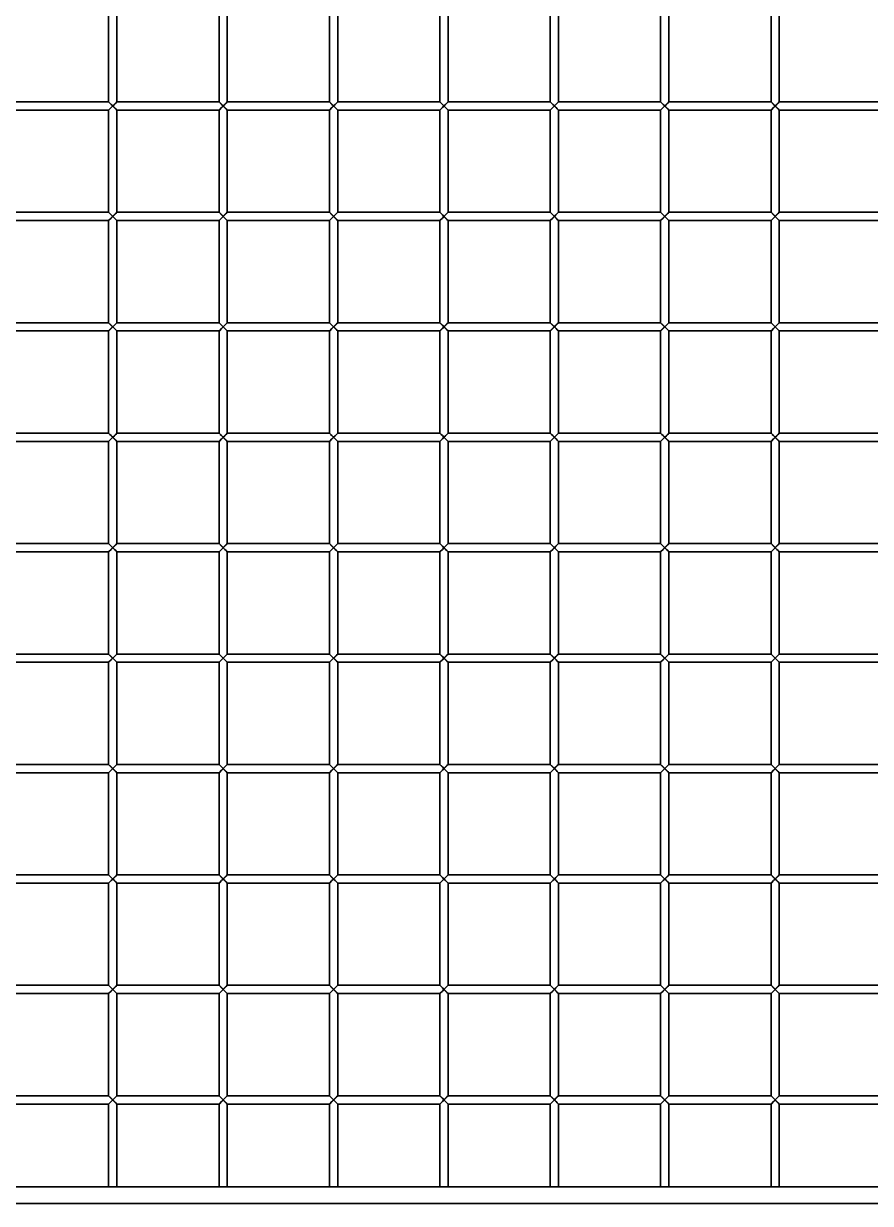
# Model space of a CAD drawing. Header units: millimetres. Extents: x 32496 to 166256, y 3504 to 23939.
# Drawn here: x 146555.4 to 146862.2, y 13588.8 to 14016.2 of the extents above; entities that cross this region are included whole.
import ezdxf

# ---------------------------------------------------------------- set-up
doc = ezdxf.new("R2010")
doc.units = ezdxf.units.MM
doc.layers.get('0').update_dxf_attribs({"lineweight": 35})

# ---------------------------------------------------------------- blocks, each defined once
blk = doc.blocks.new('8-1250')
at = {"linetype": 'Continuous'}
for p, q in [((-2010.13, -32881.79), (-2010.13, -32918.79)), ((-2007.13, -32881.79), (-2007.13, -32918.79)), ((-1970.13, -32881.79), (-1970.13, -32918.79)), ((-1967.13, -32881.79), (-1967.13, -32918.79)), ((-1930.13, -32881.79), (-1930.13, -32918.79)), ((-1927.13, -32881.79), (-1927.13, -32918.79)), ((-1890.13, -32881.79), (-1890.13, -32918.79)), ((-1887.13, -32881.79), (-1887.13, -32918.79)), ((-1850.13, -32881.79), (-1850.13, -32918.79)), ((-1847.13, -32881.79), (-1847.13, -32918.79)), ((-1810.13, -32881.79), (-1810.13, -32918.79)), ((-1807.13, -32881.79), (-1807.13, -32918.79)), ((-1770.13, -32881.79), (-1770.13, -32918.79)), ((-1767.13, -32881.79), (-1767.13, -32918.79)), ((-2047.13, -32918.79), (-2010.13, -32918.79)), ((-2047.13, -32921.79), (-2010.13, -32921.79)), ((-2010.13, -32921.79), (-2007.13, -32918.79)), ((-2007.13, -32921.79), (-2010.13, -32918.79)), ((-2010.13, -32921.79), (-2010.13, -32958.79)), ((-2010.01, -32921.67), (-2009.22, -32920.88)), ((-2009.22, -32920.88), (-2008.63, -32920.29)), ((-2007.13, -32918.79), (-2007.56, -32919.22)), ((-2007.13, -32918.79), (-1970.13, -32918.79)), ((-2007.13, -32921.79), (-2007.13, -32958.79)), ((-2007.13, -32921.79), (-1970.13, -32921.79)), ((-1970.13, -32921.79), (-1967.13, -32918.79)), ((-1967.13, -32921.79), (-1970.13, -32918.79)), ((-1970.13, -32921.79), (-1970.13, -32958.79)), ((-1970.01, -32921.67), (-1969.22, -32920.88)), ((-1969.22, -32920.88), (-1968.63, -32920.29)), ((-1967.13, -32918.79), (-1967.56, -32919.22)), ((-1967.13, -32918.79), (-1930.13, -32918.79)), ((-1967.13, -32921.79), (-1967.13, -32958.79)), ((-1967.13, -32921.79), (-1930.13, -32921.79)), ((-1930.13, -32921.79), (-1927.13, -32918.79)), ((-1927.13, -32921.79), (-1930.13, -32918.79)), ((-1930.13, -32921.79), (-1930.13, -32958.79)), ((-1930.01, -32921.67), (-1929.22, -32920.88)), ((-1929.22, -32920.88), (-1928.63, -32920.29)), ((-1927.13, -32918.79), (-1927.56, -32919.22)), ((-1927.13, -32918.79), (-1890.13, -32918.79)), ((-1927.13, -32921.79), (-1927.13, -32958.79)), ((-1927.13, -32921.79), (-1890.13, -32921.79)), ((-1890.13, -32921.79), (-1887.13, -32918.79)), ((-1887.13, -32921.79), (-1890.13, -32918.79)), ((-1890.13, -32921.79), (-1890.13, -32958.79)), ((-1890.01, -32921.67), (-1889.22, -32920.88)), ((-1889.22, -32920.88), (-1888.63, -32920.29)), ((-1887.13, -32918.79), (-1887.56, -32919.22)), ((-1887.13, -32918.79), (-1850.13, -32918.79)), ((-1887.13, -32921.79), (-1887.13, -32958.79)), ((-1887.13, -32921.79), (-1850.13, -32921.79)), ((-1850.13, -32921.79), (-1847.13, -32918.79)), ((-1847.13, -32921.79), (-1850.13, -32918.79)), ((-1850.13, -32921.79), (-1850.13, -32958.79)), ((-1850.01, -32921.67), (-1849.22, -32920.88)), ((-1849.22, -32920.88), (-1848.63, -32920.29)), ((-1847.13, -32918.79), (-1847.56, -32919.22)), ((-1847.13, -32918.79), (-1810.13, -32918.79)), ((-1847.13, -32921.79), (-1847.13, -32958.79)), ((-1847.13, -32921.79), (-1810.13, -32921.79)), ((-1810.13, -32921.79), (-1807.13, -32918.79)), ((-1807.13, -32921.79), (-1810.13, -32918.79)), ((-1810.13, -32921.79), (-1810.13, -32958.79)), ((-1810.01, -32921.67), (-1809.22, -32920.88)), ((-1809.22, -32920.88), (-1808.63, -32920.29)), ((-1807.13, -32918.79), (-1807.56, -32919.22)), ((-1807.13, -32918.79), (-1770.13, -32918.79)), ((-1807.13, -32921.79), (-1807.13, -32958.79)), ((-1807.13, -32921.79), (-1770.13, -32921.79)), ((-1770.13, -32921.79), (-1767.13, -32918.79)), ((-1767.13, -32921.79), (-1770.13, -32918.79)), ((-1770.13, -32921.79), (-1770.13, -32958.79)), ((-1770.01, -32921.67), (-1769.22, -32920.88)), ((-1769.22, -32920.88), (-1768.63, -32920.29)), ((-1767.13, -32918.79), (-1767.56, -32919.22)), ((-1767.13, -32918.79), (-1730.13, -32918.79)), ((-1767.13, -32921.79), (-1767.13, -32958.79)), ((-1767.13, -32921.79), (-1730.13, -32921.79)), ((-2047.13, -32958.79), (-2010.13, -32958.79)), ((-2010.13, -32961.79), (-2007.13, -32958.79)), ((-2007.13, -32961.79), (-2010.13, -32958.79)), ((-2010.01, -32961.67), (-2009.22, -32960.88)), ((-2009.22, -32960.88), (-2008.63, -32960.29)), ((-2007.13, -32958.79), (-2007.56, -32959.22)), ((-2007.13, -32958.79), (-1970.13, -32958.79)), ((-1970.13, -32961.79), (-1967.13, -32958.79)), ((-1967.13, -32961.79), (-1970.13, -32958.79)), ((-1970.01, -32961.67), (-1969.22, -32960.88)), ((-1969.22, -32960.88), (-1968.63, -32960.29)), ((-1967.13, -32958.79), (-1967.56, -32959.22)), ((-1967.13, -32958.79), (-1930.13, -32958.79)), ((-1930.13, -32961.79), (-1927.13, -32958.79)), ((-1927.13, -32961.79), (-1930.13, -32958.79)), ((-1930.01, -32961.67), (-1929.22, -32960.88)), ((-1929.22, -32960.88), (-1928.63, -32960.29)), ((-1927.13, -32958.79), (-1927.56, -32959.22)), ((-1927.13, -32958.79), (-1890.13, -32958.79)), ((-1890.13, -32961.79), (-1887.13, -32958.79)), ((-1887.13, -32961.79), (-1890.13, -32958.79)), ((-1890.01, -32961.67), (-1889.22, -32960.88)), ((-1889.22, -32960.88), (-1888.63, -32960.29)), ((-1887.13, -32958.79), (-1887.56, -32959.22)), ((-1887.13, -32958.79), (-1850.13, -32958.79)), ((-1850.13, -32961.79), (-1847.13, -32958.79)), ((-1847.13, -32961.79), (-1850.13, -32958.79)), ((-1850.01, -32961.67), (-1849.22, -32960.88)), ((-1849.22, -32960.88), (-1848.63, -32960.29)), ((-1847.13, -32958.79), (-1847.56, -32959.22)), ((-1847.13, -32958.79), (-1810.13, -32958.79)), ((-1810.13, -32961.79), (-1807.13, -32958.79)), ((-1807.13, -32961.79), (-1810.13, -32958.79)), ((-1810.01, -32961.67), (-1809.22, -32960.88)), ((-1809.22, -32960.88), (-1808.63, -32960.29)), ((-1807.13, -32958.79), (-1807.56, -32959.22)), ((-1807.13, -32958.79), (-1770.13, -32958.79)), ((-1770.13, -32961.79), (-1767.13, -32958.79)), ((-1767.13, -32961.79), (-1770.13, -32958.79)), ((-1770.01, -32961.67), (-1769.22, -32960.88)), ((-1769.22, -32960.88), (-1768.63, -32960.29)), ((-1767.13, -32958.79), (-1767.56, -32959.22)), ((-1767.13, -32958.79), (-1730.13, -32958.79)), ((-2047.13, -32961.79), (-2010.13, -32961.79)), ((-2010.13, -32961.79), (-2010.13, -32998.79)), ((-2007.13, -32961.79), (-2007.13, -32998.79)), ((-2007.13, -32961.79), (-1970.13, -32961.79)), ((-1970.13, -32961.79), (-1970.13, -32998.79)), ((-1967.13, -32961.79), (-1967.13, -32998.79)), ((-1967.13, -32961.79), (-1930.13, -32961.79)), ((-1930.13, -32961.79), (-1930.13, -32998.79)), ((-1927.13, -32961.79), (-1927.13, -32998.79)), ((-1927.13, -32961.79), (-1890.13, -32961.79)), ((-1890.13, -32961.79), (-1890.13, -32998.79)), ((-1887.13, -32961.79), (-1887.13, -32998.79)), ((-1887.13, -32961.79), (-1850.13, -32961.79)), ((-1850.13, -32961.79), (-1850.13, -32998.79)), ((-1847.13, -32961.79), (-1847.13, -32998.79)), ((-1847.13, -32961.79), (-1810.13, -32961.79)), ((-1810.13, -32961.79), (-1810.13, -32998.79)), ((-1807.13, -32961.79), (-1807.13, -32998.79)), ((-1807.13, -32961.79), (-1770.13, -32961.79)), ((-1770.13, -32961.79), (-1770.13, -32998.79)), ((-1767.13, -32961.79), (-1767.13, -32998.79)), ((-1767.13, -32961.79), (-1730.13, -32961.79)), ((-2047.13, -32998.79), (-2010.13, -32998.79)), ((-2010.13, -33001.79), (-2007.13, -32998.79)), ((-2007.13, -33001.79), (-2010.13, -32998.79)), ((-2007.13, -32998.79), (-2007.56, -32999.22)), ((-2007.13, -32998.79), (-1970.13, -32998.79)), ((-1970.13, -33001.79), (-1967.13, -32998.79)), ((-1967.13, -33001.79), (-1970.13, -32998.79)), ((-1967.13, -32998.79), (-1967.56, -32999.22)), ((-1967.13, -32998.79), (-1930.13, -32998.79)), ((-1930.13, -33001.79), (-1927.13, -32998.79)), ((-1927.13, -33001.79), (-1930.13, -32998.79)), ((-1927.13, -32998.79), (-1927.56, -32999.22)), ((-1927.13, -32998.79), (-1890.13, -32998.79)), ((-1890.13, -33001.79), (-1887.13, -32998.79)), ((-1887.13, -33001.79), (-1890.13, -32998.79)), ((-1887.13, -32998.79), (-1887.56, -32999.22)), ((-1887.13, -32998.79), (-1850.13, -32998.79)), ((-1850.13, -33001.79), (-1847.13, -32998.79)), ((-1847.13, -33001.79), (-1850.13, -32998.79)), ((-1847.13, -32998.79), (-1847.56, -32999.22)), ((-1847.13, -32998.79), (-1810.13, -32998.79)), ((-1810.13, -33001.79), (-1807.13, -32998.79)), ((-1807.13, -33001.79), (-1810.13, -32998.79)), ((-1807.13, -32998.79), (-1807.56, -32999.22)), ((-1807.13, -32998.79), (-1770.13, -32998.79)), ((-1770.13, -33001.79), (-1767.13, -32998.79)), ((-1770.13, -32998.79), (-1767.13, -33001.79)), ((-1767.13, -32998.79), (-1767.56, -32999.22)), ((-1767.13, -32998.79), (-1730.13, -32998.79)), ((-2047.13, -33001.79), (-2010.13, -33001.79)), ((-2010.13, -33001.79), (-2010.13, -33038.79)), ((-2010.01, -33001.67), (-2009.22, -33000.88)), ((-2009.22, -33000.88), (-2008.63, -33000.29)), ((-2007.13, -33001.79), (-2007.13, -33038.79)), ((-2007.13, -33001.79), (-1970.13, -33001.79)), ((-1970.13, -33001.79), (-1970.13, -33038.79)), ((-1970.01, -33001.67), (-1969.22, -33000.88)), ((-1969.22, -33000.88), (-1968.63, -33000.29)), ((-1967.13, -33001.79), (-1967.13, -33038.79)), ((-1967.13, -33001.79), (-1930.13, -33001.79)), ((-1930.13, -33001.79), (-1930.13, -33038.79)), ((-1930.01, -33001.67), (-1929.22, -33000.88)), ((-1929.22, -33000.88), (-1928.63, -33000.29)), ((-1927.13, -33001.79), (-1927.13, -33038.79)), ((-1927.13, -33001.79), (-1890.13, -33001.79)), ((-1890.13, -33001.79), (-1890.13, -33038.79)), ((-1890.01, -33001.67), (-1889.22, -33000.88)), ((-1889.22, -33000.88), (-1888.63, -33000.29)), ((-1887.13, -33001.79), (-1887.13, -33038.79)), ((-1887.13, -33001.79), (-1850.13, -33001.79)), ((-1850.13, -33001.79), (-1850.13, -33038.79)), ((-1850.01, -33001.67), (-1849.22, -33000.88)), ((-1849.22, -33000.88), (-1848.63, -33000.29)), ((-1847.13, -33001.79), (-1847.13, -33038.79)), ((-1847.13, -33001.79), (-1810.13, -33001.79)), ((-1810.13, -33001.79), (-1810.13, -33038.79)), ((-1810.01, -33001.67), (-1809.22, -33000.88)), ((-1809.22, -33000.88), (-1808.63, -33000.29)), ((-1807.13, -33001.79), (-1807.13, -33038.79)), ((-1807.13, -33001.79), (-1770.13, -33001.79)), ((-1770.13, -33001.79), (-1770.13, -33038.79)), ((-1770.01, -33001.67), (-1769.22, -33000.88)), ((-1769.22, -33000.88), (-1768.63, -33000.29)), ((-1767.13, -33001.79), (-1767.13, -33038.79)), ((-1767.13, -33001.79), (-1730.13, -33001.79)), ((-2047.13, -33038.79), (-2010.13, -33038.79)), ((-2047.13, -33041.79), (-2010.13, -33041.79)), ((-2010.13, -33041.79), (-2007.13, -33038.79)), ((-2007.13, -33041.79), (-2010.13, -33038.79)), ((-2010.13, -33041.79), (-2010.13, -33078.79)), ((-2010.01, -33041.67), (-2009.22, -33040.88)), ((-2009.22, -33040.88), (-2008.63, -33040.29)), ((-2007.13, -33038.79), (-2007.56, -33039.22)), ((-2007.13, -33038.79), (-1970.13, -33038.79)), ((-2007.13, -33041.79), (-2007.13, -33078.79)), ((-2007.13, -33041.79), (-1970.13, -33041.79)), ((-1970.13, -33041.79), (-1967.13, -33038.79)), ((-1967.13, -33041.79), (-1970.13, -33038.79)), ((-1970.13, -33041.79), (-1970.13, -33078.79)), ((-1970.01, -33041.67), (-1969.22, -33040.88)), ((-1969.22, -33040.88), (-1968.63, -33040.29)), ((-1967.13, -33038.79), (-1967.56, -33039.22)), ((-1967.13, -33038.79), (-1930.13, -33038.79)), ((-1967.13, -33041.79), (-1967.13, -33078.79)), ((-1967.13, -33041.79), (-1930.13, -33041.79)), ((-1930.13, -33041.79), (-1927.13, -33038.79)), ((-1927.13, -33041.79), (-1930.13, -33038.79)), ((-1930.13, -33041.79), (-1930.13, -33078.79)), ((-1930.01, -33041.67), (-1929.22, -33040.88)), ((-1929.22, -33040.88), (-1928.63, -33040.29)), ((-1927.13, -33038.79), (-1927.56, -33039.22)), ((-1927.13, -33038.79), (-1890.13, -33038.79)), ((-1927.13, -33041.79), (-1927.13, -33078.79)), ((-1927.13, -33041.79), (-1890.13, -33041.79)), ((-1890.13, -33041.79), (-1887.13, -33038.79)), ((-1887.13, -33041.79), (-1890.13, -33038.79)), ((-1890.13, -33041.79), (-1890.13, -33078.79)), ((-1890.01, -33041.67), (-1889.22, -33040.88)), ((-1889.22, -33040.88), (-1888.63, -33040.29)), ((-1887.13, -33038.79), (-1887.56, -33039.22)), ((-1887.13, -33038.79), (-1850.13, -33038.79)), ((-1887.13, -33041.79), (-1887.13, -33078.79)), ((-1887.13, -33041.79), (-1850.13, -33041.79)), ((-1850.13, -33041.79), (-1847.13, -33038.79)), ((-1847.13, -33041.79), (-1850.13, -33038.79)), ((-1850.13, -33041.79), (-1850.13, -33078.79)), ((-1850.01, -33041.67), (-1849.22, -33040.88)), ((-1849.22, -33040.88), (-1848.63, -33040.29)), ((-1847.13, -33038.79), (-1847.56, -33039.22)), ((-1847.13, -33038.79), (-1810.13, -33038.79)), ((-1847.13, -33041.79), (-1847.13, -33078.79)), ((-1847.13, -33041.79), (-1810.13, -33041.79)), ((-1810.13, -33041.79), (-1807.13, -33038.79)), ((-1810.13, -33038.79), (-1807.13, -33041.79)), ((-1810.13, -33041.79), (-1810.13, -33078.79)), ((-1810.01, -33041.67), (-1809.22, -33040.88)), ((-1809.22, -33040.88), (-1808.63, -33040.29)), ((-1807.13, -33038.79), (-1807.56, -33039.22)), ((-1807.13, -33038.79), (-1770.13, -33038.79)), ((-1807.13, -33041.79), (-1807.13, -33078.79)), ((-1807.13, -33041.79), (-1770.13, -33041.79)), ((-1770.13, -33041.79), (-1767.13, -33038.79)), ((-1770.13, -33038.79), (-1767.13, -33041.79)), ((-1770.13, -33041.79), (-1770.13, -33078.79)), ((-1770.01, -33041.67), (-1769.22, -33040.88)), ((-1769.22, -33040.88), (-1768.63, -33040.29)), ((-1767.13, -33038.79), (-1767.56, -33039.22)), ((-1767.13, -33038.79), (-1730.13, -33038.79)), ((-1767.13, -33041.79), (-1767.13, -33078.79)), ((-1767.13, -33041.79), (-1730.13, -33041.79)), ((-2047.13, -33078.79), (-2010.13, -33078.79)), ((-2010.13, -33081.79), (-2007.13, -33078.79)), ((-2007.13, -33081.79), (-2010.13, -33078.79)), ((-2009.22, -33080.88), (-2008.63, -33080.29)), ((-2007.13, -33078.79), (-2007.56, -33079.22)), ((-2007.13, -33078.79), (-1970.13, -33078.79)), ((-1970.13, -33081.79), (-1967.13, -33078.79)), ((-1967.13, -33081.79), (-1970.13, -33078.79)), ((-1969.22, -33080.88), (-1968.63, -33080.29)), ((-1967.13, -33078.79), (-1967.56, -33079.22)), ((-1967.13, -33078.79), (-1930.13, -33078.79)), ((-1930.13, -33081.79), (-1927.13, -33078.79)), ((-1927.13, -33081.79), (-1930.13, -33078.79)), ((-1929.22, -33080.88), (-1928.63, -33080.29)), ((-1927.13, -33078.79), (-1927.56, -33079.22)), ((-1927.13, -33078.79), (-1890.13, -33078.79)), ((-1890.13, -33081.79), (-1887.13, -33078.79)), ((-1887.13, -33081.79), (-1890.13, -33078.79)), ((-1889.22, -33080.88), (-1888.63, -33080.29)), ((-1887.13, -33078.79), (-1887.56, -33079.22)), ((-1887.13, -33078.79), (-1850.13, -33078.79)), ((-1850.13, -33081.79), (-1847.13, -33078.79)), ((-1850.13, -33078.79), (-1847.13, -33081.79)), ((-1849.22, -33080.88), (-1848.63, -33080.29)), ((-1847.13, -33078.79), (-1847.56, -33079.22)), ((-1847.13, -33078.79), (-1810.13, -33078.79)), ((-1810.13, -33081.79), (-1807.13, -33078.79)), ((-1810.13, -33078.79), (-1807.13, -33081.79)), ((-1809.22, -33080.88), (-1808.63, -33080.29)), ((-1807.13, -33078.79), (-1807.56, -33079.22)), ((-1807.13, -33078.79), (-1770.13, -33078.79)), ((-1770.13, -33081.79), (-1767.13, -33078.79)), ((-1770.13, -33078.79), (-1767.13, -33081.79)), ((-1769.22, -33080.88), (-1768.63, -33080.29)), ((-1767.13, -33078.79), (-1767.56, -33079.22)), ((-1767.13, -33078.79), (-1730.13, -33078.79)), ((-2047.13, -33081.79), (-2010.13, -33081.79)), ((-2010.13, -33081.79), (-2010.13, -33118.79)), ((-2010.01, -33081.67), (-2009.22, -33080.88)), ((-2007.13, -33081.79), (-2007.13, -33118.79)), ((-2007.13, -33081.79), (-1970.13, -33081.79)), ((-1970.13, -33081.79), (-1970.13, -33118.79)), ((-1970.01, -33081.67), (-1969.22, -33080.88)), ((-1967.13, -33081.79), (-1967.13, -33118.79)), ((-1967.13, -33081.79), (-1930.13, -33081.79)), ((-1930.13, -33081.79), (-1930.13, -33118.79)), ((-1930.01, -33081.67), (-1929.22, -33080.88)), ((-1927.13, -33081.79), (-1927.13, -33118.79)), ((-1927.13, -33081.79), (-1890.13, -33081.79)), ((-1890.13, -33081.79), (-1890.13, -33118.79)), ((-1890.01, -33081.67), (-1889.22, -33080.88)), ((-1887.13, -33081.79), (-1887.13, -33118.79)), ((-1887.13, -33081.79), (-1850.13, -33081.79)), ((-1850.13, -33081.79), (-1850.13, -33118.79)), ((-1850.01, -33081.67), (-1849.22, -33080.88)), ((-1847.13, -33081.79), (-1847.13, -33118.79)), ((-1847.13, -33081.79), (-1810.13, -33081.79)), ((-1810.13, -33081.79), (-1810.13, -33118.79)), ((-1810.01, -33081.67), (-1809.22, -33080.88)), ((-1807.13, -33081.79), (-1807.13, -33118.79)), ((-1807.13, -33081.79), (-1770.13, -33081.79)), ((-1770.13, -33081.79), (-1770.13, -33118.79)), ((-1770.01, -33081.67), (-1769.22, -33080.88)), ((-1767.13, -33081.79), (-1767.13, -33118.79)), ((-1767.13, -33081.79), (-1730.13, -33081.79)), ((-2047.13, -33118.79), (-2010.13, -33118.79)), ((-2010.13, -33121.79), (-2007.13, -33118.79)), ((-2007.13, -33121.79), (-2010.13, -33118.79)), ((-2007.13, -33118.79), (-2007.56, -33119.22)), ((-2007.13, -33118.79), (-1970.13, -33118.79)), ((-1970.13, -33121.79), (-1967.13, -33118.79)), ((-1967.13, -33121.79), (-1970.13, -33118.79)), ((-1967.13, -33118.79), (-1967.56, -33119.22)), ((-1967.13, -33118.79), (-1930.13, -33118.79)), ((-1930.13, -33121.79), (-1927.13, -33118.79)), ((-1927.13, -33121.79), (-1930.13, -33118.79)), ((-1927.13, -33118.79), (-1927.56, -33119.22)), ((-1927.13, -33118.79), (-1890.13, -33118.79)), ((-1890.13, -33121.79), (-1887.13, -33118.79)), ((-1890.13, -33118.79), (-1887.13, -33121.79)), ((-1887.13, -33118.79), (-1887.56, -33119.22)), ((-1887.13, -33118.79), (-1850.13, -33118.79)), ((-1850.13, -33121.79), (-1847.13, -33118.79)), ((-1850.13, -33118.79), (-1847.13, -33121.79)), ((-1847.13, -33118.79), (-1847.56, -33119.22)), ((-1847.13, -33118.79), (-1810.13, -33118.79)), ((-1810.13, -33121.79), (-1807.13, -33118.79)), ((-1810.13, -33118.79), (-1807.13, -33121.79)), ((-1807.13, -33118.79), (-1807.56, -33119.22)), ((-1807.13, -33118.79), (-1770.13, -33118.79)), ((-1770.13, -33121.79), (-1767.13, -33118.79)), ((-1770.13, -33118.79), (-1767.13, -33121.79)), ((-1767.13, -33118.79), (-1767.56, -33119.22)), ((-1767.13, -33118.79), (-1730.13, -33118.79)), ((-2047.13, -33121.79), (-2010.13, -33121.79)), ((-2010.13, -33121.79), (-2010.13, -33158.79)), ((-2010.01, -33121.67), (-2009.22, -33120.88)), ((-2009.22, -33120.88), (-2008.63, -33120.29)), ((-2007.13, -33121.79), (-2007.13, -33158.79)), ((-2007.13, -33121.79), (-1970.13, -33121.79)), ((-1970.13, -33121.79), (-1970.13, -33158.79)), ((-1970.01, -33121.67), (-1969.22, -33120.88)), ((-1969.22, -33120.88), (-1968.63, -33120.29)), ((-1967.13, -33121.79), (-1967.13, -33158.79)), ((-1967.13, -33121.79), (-1930.13, -33121.79)), ((-1930.13, -33121.79), (-1930.13, -33158.79)), ((-1930.01, -33121.67), (-1929.22, -33120.88)), ((-1929.22, -33120.88), (-1928.63, -33120.29)), ((-1927.13, -33121.79), (-1927.13, -33158.79)), ((-1927.13, -33121.79), (-1890.13, -33121.79)), ((-1890.13, -33121.79), (-1890.13, -33158.79)), ((-1890.01, -33121.67), (-1889.22, -33120.88)), ((-1889.22, -33120.88), (-1888.63, -33120.29)), ((-1887.13, -33121.79), (-1887.13, -33158.79)), ((-1887.13, -33121.79), (-1850.13, -33121.79)), ((-1850.13, -33121.79), (-1850.13, -33158.79)), ((-1850.01, -33121.67), (-1849.22, -33120.88)), ((-1849.22, -33120.88), (-1848.63, -33120.29)), ((-1847.13, -33121.79), (-1847.13, -33158.79)), ((-1847.13, -33121.79), (-1810.13, -33121.79)), ((-1810.13, -33121.79), (-1810.13, -33158.79)), ((-1810.01, -33121.67), (-1809.22, -33120.88)), ((-1809.22, -33120.88), (-1808.63, -33120.29)), ((-1807.13, -33121.79), (-1807.13, -33158.79)), ((-1807.13, -33121.79), (-1770.13, -33121.79)), ((-1770.13, -33121.79), (-1770.13, -33158.79)), ((-1770.01, -33121.67), (-1769.22, -33120.88)), ((-1769.22, -33120.88), (-1768.63, -33120.29)), ((-1767.13, -33121.79), (-1767.13, -33158.79)), ((-1767.13, -33121.79), (-1730.13, -33121.79)), ((-2047.13, -33158.79), (-2010.13, -33158.79)), ((-2047.13, -33161.79), (-2010.13, -33161.79)), ((-2010.13, -33161.79), (-2007.13, -33158.79)), ((-2007.13, -33161.79), (-2010.13, -33158.79)), ((-2010.13, -33161.79), (-2010.13, -33198.79)), ((-2010.01, -33161.67), (-2009.22, -33160.88)), ((-2009.22, -33160.88), (-2008.63, -33160.29)), ((-2007.13, -33158.79), (-2007.56, -33159.22)), ((-2007.13, -33158.79), (-1970.13, -33158.79)), ((-2007.13, -33161.79), (-2007.13, -33198.79)), ((-2007.13, -33161.79), (-1970.13, -33161.79)), ((-1970.13, -33161.79), (-1967.13, -33158.79)), ((-1967.13, -33161.79), (-1970.13, -33158.79)), ((-1970.13, -33161.79), (-1970.13, -33198.79)), ((-1970.01, -33161.67), (-1969.22, -33160.88)), ((-1969.22, -33160.88), (-1968.63, -33160.29)), ((-1967.13, -33158.79), (-1967.56, -33159.22)), ((-1967.13, -33158.79), (-1930.13, -33158.79)), ((-1967.13, -33161.79), (-1967.13, -33198.79)), ((-1967.13, -33161.79), (-1930.13, -33161.79)), ((-1930.13, -33161.79), (-1927.13, -33158.79)), ((-1930.13, -33158.79), (-1927.13, -33161.79)), ((-1930.13, -33161.79), (-1930.13, -33198.79)), ((-1930.01, -33161.67), (-1929.22, -33160.88)), ((-1929.22, -33160.88), (-1928.63, -33160.29)), ((-1927.13, -33158.79), (-1927.56, -33159.22)), ((-1927.13, -33158.79), (-1890.13, -33158.79)), ((-1927.13, -33161.79), (-1927.13, -33198.79)), ((-1927.13, -33161.79), (-1890.13, -33161.79)), ((-1890.13, -33161.79), (-1887.13, -33158.79)), ((-1890.13, -33158.79), (-1887.13, -33161.79)), ((-1890.13, -33161.79), (-1890.13, -33198.79)), ((-1890.01, -33161.67), (-1889.22, -33160.88)), ((-1889.22, -33160.88), (-1888.63, -33160.29)), ((-1887.13, -33158.79), (-1887.56, -33159.22)), ((-1887.13, -33158.79), (-1850.13, -33158.79)), ((-1887.13, -33161.79), (-1887.13, -33198.79)), ((-1887.13, -33161.79), (-1850.13, -33161.79)), ((-1850.13, -33161.79), (-1847.13, -33158.79)), ((-1850.13, -33158.79), (-1847.13, -33161.79)), ((-1850.13, -33161.79), (-1850.13, -33198.79)), ((-1850.01, -33161.67), (-1849.22, -33160.88)), ((-1849.22, -33160.88), (-1848.63, -33160.29)), ((-1847.13, -33158.79), (-1847.56, -33159.22)), ((-1847.13, -33158.79), (-1810.13, -33158.79)), ((-1847.13, -33161.79), (-1847.13, -33198.79)), ((-1847.13, -33161.79), (-1810.13, -33161.79)), ((-1810.13, -33161.79), (-1807.13, -33158.79)), ((-1810.13, -33158.79), (-1807.13, -33161.79)), ((-1810.13, -33161.79), (-1810.13, -33198.79)), ((-1810.01, -33161.67), (-1809.22, -33160.88)), ((-1809.22, -33160.88), (-1808.63, -33160.29)), ((-1807.13, -33158.79), (-1807.56, -33159.22)), ((-1807.13, -33158.79), (-1770.13, -33158.79)), ((-1807.13, -33161.79), (-1807.13, -33198.79)), ((-1807.13, -33161.79), (-1770.13, -33161.79)), ((-1770.13, -33161.79), (-1767.13, -33158.79)), ((-1770.13, -33158.79), (-1767.13, -33161.79)), ((-1770.13, -33161.79), (-1770.13, -33198.79)), ((-1770.01, -33161.67), (-1769.22, -33160.88)), ((-1769.22, -33160.88), (-1768.63, -33160.29)), ((-1767.13, -33158.79), (-1767.56, -33159.22)), ((-1767.13, -33158.79), (-1730.13, -33158.79)), ((-1767.13, -33161.79), (-1767.13, -33198.79)), ((-1767.13, -33161.79), (-1730.13, -33161.79)), ((-2047.13, -33198.79), (-2010.13, -33198.79)), ((-2010.13, -33201.79), (-2007.13, -33198.79)), ((-2007.13, -33201.79), (-2010.13, -33198.79)), ((-2009.22, -33200.88), (-2008.63, -33200.29)), ((-2007.13, -33198.79), (-2007.56, -33199.22)), ((-2007.13, -33198.79), (-1970.13, -33198.79)), ((-1970.13, -33201.79), (-1967.13, -33198.79)), ((-1970.13, -33198.79), (-1967.13, -33201.79)), ((-1969.22, -33200.88), (-1968.63, -33200.29)), ((-1967.13, -33198.79), (-1967.56, -33199.22)), ((-1967.13, -33198.79), (-1930.13, -33198.79)), ((-1930.13, -33201.79), (-1927.13, -33198.79)), ((-1930.13, -33198.79), (-1927.13, -33201.79)), ((-1929.22, -33200.88), (-1928.63, -33200.29)), ((-1927.13, -33198.79), (-1927.56, -33199.22)), ((-1927.13, -33198.79), (-1890.13, -33198.79)), ((-1890.13, -33201.79), (-1887.13, -33198.79)), ((-1890.13, -33198.79), (-1887.13, -33201.79)), ((-1889.22, -33200.88), (-1888.63, -33200.29)), ((-1887.13, -33198.79), (-1887.56, -33199.22)), ((-1887.13, -33198.79), (-1850.13, -33198.79)), ((-1850.13, -33201.79), (-1847.13, -33198.79)), ((-1850.13, -33198.79), (-1847.13, -33201.79)), ((-1849.22, -33200.88), (-1848.63, -33200.29)), ((-1847.13, -33198.79), (-1847.56, -33199.22)), ((-1847.13, -33198.79), (-1810.13, -33198.79)), ((-1810.13, -33201.79), (-1807.13, -33198.79)), ((-1810.13, -33198.79), (-1807.13, -33201.79)), ((-1809.22, -33200.88), (-1808.63, -33200.29)), ((-1807.13, -33198.79), (-1807.56, -33199.22)), ((-1807.13, -33198.79), (-1770.13, -33198.79)), ((-1770.13, -33201.79), (-1767.13, -33198.79)), ((-1770.13, -33198.79), (-1767.13, -33201.79)), ((-1769.22, -33200.88), (-1768.63, -33200.29)), ((-1767.13, -33198.79), (-1767.56, -33199.22)), ((-1767.13, -33198.79), (-1730.13, -33198.79)), ((-2047.13, -33201.79), (-2010.13, -33201.79)), ((-2010.13, -33201.79), (-2010.13, -33238.79)), ((-2010.01, -33201.67), (-2009.22, -33200.88)), ((-2007.13, -33201.79), (-2007.13, -33238.79)), ((-2007.13, -33201.79), (-1970.13, -33201.79)), ((-1970.13, -33201.79), (-1970.13, -33238.79)), ((-1970.01, -33201.67), (-1969.22, -33200.88)), ((-1967.13, -33201.79), (-1967.13, -33238.79)), ((-1967.13, -33201.79), (-1930.13, -33201.79)), ((-1930.13, -33201.79), (-1930.13, -33238.79)), ((-1930.01, -33201.67), (-1929.22, -33200.88)), ((-1927.13, -33201.79), (-1927.13, -33238.79)), ((-1927.13, -33201.79), (-1890.13, -33201.79)), ((-1890.13, -33201.79), (-1890.13, -33238.79)), ((-1890.01, -33201.67), (-1889.22, -33200.88)), ((-1887.13, -33201.79), (-1887.13, -33238.79)), ((-1887.13, -33201.79), (-1850.13, -33201.79)), ((-1850.13, -33201.79), (-1850.13, -33238.79)), ((-1850.01, -33201.67), (-1849.22, -33200.88)), ((-1847.13, -33201.79), (-1847.13, -33238.79)), ((-1847.13, -33201.79), (-1810.13, -33201.79)), ((-1810.13, -33201.79), (-1810.13, -33238.79)), ((-1810.01, -33201.67), (-1809.22, -33200.88)), ((-1807.13, -33201.79), (-1807.13, -33238.79)), ((-1807.13, -33201.79), (-1770.13, -33201.79)), ((-1770.13, -33201.79), (-1770.13, -33238.79)), ((-1770.01, -33201.67), (-1769.22, -33200.88)), ((-1767.13, -33201.79), (-1767.13, -33238.79)), ((-1767.13, -33201.79), (-1730.13, -33201.79)), ((-2047.13, -33238.79), (-2010.13, -33238.79)), ((-2010.13, -33241.79), (-2007.13, -33238.79)), ((-2010.13, -33238.79), (-2007.13, -33241.79)), ((-2007.13, -33238.79), (-2007.56, -33239.22)), ((-2007.13, -33238.79), (-1970.13, -33238.79)), ((-1970.13, -33241.79), (-1967.13, -33238.79)), ((-1970.13, -33238.79), (-1967.13, -33241.79)), ((-1967.13, -33238.79), (-1967.56, -33239.22)), ((-1967.13, -33238.79), (-1930.13, -33238.79)), ((-1930.13, -33241.79), (-1927.13, -33238.79)), ((-1930.13, -33238.79), (-1927.13, -33241.79)), ((-1927.13, -33238.79), (-1927.56, -33239.22)), ((-1927.13, -33238.79), (-1890.13, -33238.79)), ((-1890.13, -33241.79), (-1887.13, -33238.79)), ((-1890.13, -33238.79), (-1887.13, -33241.79)), ((-1887.13, -33238.79), (-1887.56, -33239.22)), ((-1887.13, -33238.79), (-1850.13, -33238.79)), ((-1850.13, -33241.79), (-1847.13, -33238.79)), ((-1850.13, -33238.79), (-1847.13, -33241.79)), ((-1847.13, -33238.79), (-1847.56, -33239.22)), ((-1847.13, -33238.79), (-1810.13, -33238.79)), ((-1810.13, -33241.79), (-1807.13, -33238.79)), ((-1810.13, -33238.79), (-1807.13, -33241.79)), ((-1807.13, -33238.79), (-1807.56, -33239.22)), ((-1807.13, -33238.79), (-1770.13, -33238.79)), ((-1770.13, -33241.79), (-1767.13, -33238.79)), ((-1770.13, -33238.79), (-1767.13, -33241.79)), ((-1767.13, -33238.79), (-1767.56, -33239.22)), ((-1767.13, -33238.79), (-1730.13, -33238.79)), ((-2047.13, -33241.79), (-2010.13, -33241.79)), ((-2010.13, -33241.79), (-2010.13, -33278.79)), ((-2010.01, -33241.67), (-2009.22, -33240.88)), ((-2009.22, -33240.88), (-2008.63, -33240.29)), ((-2007.13, -33241.79), (-2007.13, -33278.79)), ((-2007.13, -33241.79), (-1970.13, -33241.79)), ((-1970.13, -33241.79), (-1970.13, -33278.79)), ((-1970.01, -33241.67), (-1969.22, -33240.88)), ((-1969.22, -33240.88), (-1968.63, -33240.29)), ((-1967.13, -33241.79), (-1967.13, -33278.79)), ((-1967.13, -33241.79), (-1930.13, -33241.79)), ((-1930.13, -33241.79), (-1930.13, -33278.79)), ((-1930.01, -33241.67), (-1929.22, -33240.88)), ((-1929.22, -33240.88), (-1928.63, -33240.29)), ((-1927.13, -33241.79), (-1927.13, -33278.79)), ((-1927.13, -33241.79), (-1890.13, -33241.79)), ((-1890.13, -33241.79), (-1890.13, -33278.79)), ((-1890.01, -33241.67), (-1889.22, -33240.88)), ((-1889.22, -33240.88), (-1888.63, -33240.29)), ((-1887.13, -33241.79), (-1887.13, -33278.79)), ((-1887.13, -33241.79), (-1850.13, -33241.79)), ((-1850.13, -33241.79), (-1850.13, -33278.79)), ((-1850.01, -33241.67), (-1849.22, -33240.88)), ((-1849.22, -33240.88), (-1848.63, -33240.29)), ((-1847.13, -33241.79), (-1847.13, -33278.79)), ((-1847.13, -33241.79), (-1810.13, -33241.79)), ((-1810.13, -33241.79), (-1810.13, -33278.79)), ((-1810.01, -33241.67), (-1809.22, -33240.88)), ((-1809.22, -33240.88), (-1808.63, -33240.29)), ((-1807.13, -33241.79), (-1807.13, -33278.79)), ((-1807.13, -33241.79), (-1770.13, -33241.79)), ((-1770.13, -33241.79), (-1770.13, -33278.79)), ((-1770.01, -33241.67), (-1769.22, -33240.88)), ((-1769.22, -33240.88), (-1768.63, -33240.29)), ((-1767.13, -33241.79), (-1767.13, -33278.79)), ((-1767.13, -33241.79), (-1730.13, -33241.79)), ((-2047.13, -33278.79), (-2010.13, -33278.79)), ((-2010.13, -33281.79), (-2007.13, -33278.79)), ((-2010.13, -33278.79), (-2007.13, -33281.79)), ((-2010.01, -33281.67), (-2009.22, -33280.88)), ((-2007.13, -33278.79), (-2007.56, -33279.22)), ((-2007.13, -33278.79), (-1970.13, -33278.79)), ((-1970.13, -33281.79), (-1967.13, -33278.79)), ((-1970.13, -33278.79), (-1967.13, -33281.79)), ((-1970.01, -33281.67), (-1969.22, -33280.88)), ((-1969.22, -33280.88), (-1968.63, -33280.29)), ((-1967.13, -33278.79), (-1967.56, -33279.22)), ((-1967.13, -33278.79), (-1930.13, -33278.79)), ((-1930.13, -33281.79), (-1927.13, -33278.79)), ((-1930.13, -33278.79), (-1927.13, -33281.79)), ((-1930.01, -33281.67), (-1929.22, -33280.88)), ((-1929.22, -33280.88), (-1928.63, -33280.29)), ((-1927.13, -33278.79), (-1927.56, -33279.22)), ((-1927.13, -33278.79), (-1890.13, -33278.79)), ((-1890.13, -33281.79), (-1887.13, -33278.79)), ((-1890.13, -33278.79), (-1887.13, -33281.79)), ((-1890.01, -33281.67), (-1889.22, -33280.88)), ((-1889.22, -33280.88), (-1888.63, -33280.29)), ((-1887.13, -33278.79), (-1887.56, -33279.22)), ((-1887.13, -33278.79), (-1850.13, -33278.79)), ((-1850.13, -33281.79), (-1847.13, -33278.79)), ((-1850.13, -33278.79), (-1847.13, -33281.79)), ((-1850.01, -33281.67), (-1849.22, -33280.88)), ((-1849.22, -33280.88), (-1848.63, -33280.29)), ((-1847.13, -33278.79), (-1847.56, -33279.22)), ((-1847.13, -33278.79), (-1810.13, -33278.79)), ((-1810.13, -33281.79), (-1807.13, -33278.79)), ((-1810.13, -33278.79), (-1807.13, -33281.79)), ((-1810.01, -33281.67), (-1809.22, -33280.88)), ((-1809.22, -33280.88), (-1808.63, -33280.29)), ((-1807.13, -33278.79), (-1807.56, -33279.22)), ((-1807.13, -33278.79), (-1770.13, -33278.79)), ((-1770.13, -33281.79), (-1767.13, -33278.79)), ((-1770.13, -33278.79), (-1767.13, -33281.79)), ((-1770.01, -33281.67), (-1769.22, -33280.88)), ((-1769.22, -33280.88), (-1768.63, -33280.29)), ((-1767.13, -33278.79), (-1767.56, -33279.22)), ((-1767.13, -33278.79), (-1730.13, -33278.79)), ((-2047.13, -33281.79), (-2010.13, -33281.79)), ((-2010.13, -33281.79), (-2010.13, -33311.79)), ((-2007.13, -33281.79), (-2007.13, -33311.79)), ((-2007.13, -33281.79), (-1970.13, -33281.79)), ((-1970.13, -33281.79), (-1970.13, -33311.79)), ((-1967.13, -33281.79), (-1967.13, -33311.79)), ((-1967.13, -33281.79), (-1930.13, -33281.79)), ((-1930.13, -33281.79), (-1930.13, -33311.79)), ((-1927.13, -33281.79), (-1927.13, -33311.79)), ((-1927.13, -33281.79), (-1890.13, -33281.79)), ((-1890.13, -33281.79), (-1890.13, -33311.79)), ((-1887.13, -33281.79), (-1887.13, -33311.79)), ((-1887.13, -33281.79), (-1850.13, -33281.79)), ((-1850.13, -33281.79), (-1850.13, -33311.79)), ((-1847.13, -33281.79), (-1847.13, -33311.79)), ((-1847.13, -33281.79), (-1810.13, -33281.79)), ((-1810.13, -33281.79), (-1810.13, -33311.79)), ((-1807.13, -33281.79), (-1807.13, -33311.79)), ((-1807.13, -33281.79), (-1770.13, -33281.79)), ((-1770.13, -33281.79), (-1770.13, -33311.79)), ((-1767.13, -33281.79), (-1767.13, -33311.79)), ((-1767.13, -33281.79), (-1730.13, -33281.79)), ((-2211.13, -33311.79), (-1585.13, -33311.79)), ((-1585.13, -33317.79), (-2211.13, -33317.79))]:
    blk.add_line(p, q, dxfattribs=at)
for points in [[(-2008.63, -32920.29), (-2009.21, -32919.7), (-2009.69, -32919.23)], [(-2007.56, -32919.22), (-2008.05, -32919.71), (-2008.63, -32920.29)], [(-2008.63, -32920.29), (-2008.04, -32920.88), (-2007.57, -32921.35), (-2007.13, -32921.79)], [(-1968.63, -32920.29), (-1969.21, -32919.7), (-1969.69, -32919.23)], [(-1967.56, -32919.22), (-1968.05, -32919.71), (-1968.63, -32920.29)], [(-1968.63, -32920.29), (-1968.04, -32920.88), (-1967.57, -32921.35), (-1967.13, -32921.79)], [(-1928.63, -32920.29), (-1929.21, -32919.7), (-1929.69, -32919.23)], [(-1927.56, -32919.22), (-1928.05, -32919.71), (-1928.63, -32920.29)], [(-1928.63, -32920.29), (-1928.04, -32920.88), (-1927.57, -32921.35), (-1927.13, -32921.79)], [(-1888.63, -32920.29), (-1889.21, -32919.7), (-1889.69, -32919.23)], [(-1887.56, -32919.22), (-1888.05, -32919.71), (-1888.63, -32920.29)], [(-1888.63, -32920.29), (-1888.04, -32920.88), (-1887.57, -32921.35), (-1887.13, -32921.79)], [(-1848.63, -32920.29), (-1849.21, -32919.7), (-1849.69, -32919.23)], [(-1847.56, -32919.22), (-1848.05, -32919.71), (-1848.63, -32920.29)], [(-1848.63, -32920.29), (-1848.04, -32920.88), (-1847.57, -32921.35), (-1847.13, -32921.79)], [(-1808.63, -32920.29), (-1809.21, -32919.7), (-1809.69, -32919.23)], [(-1807.56, -32919.22), (-1808.05, -32919.71), (-1808.63, -32920.29)], [(-1808.63, -32920.29), (-1808.04, -32920.88), (-1807.57, -32921.35), (-1807.13, -32921.79)], [(-1768.63, -32920.29), (-1769.21, -32919.7), (-1769.69, -32919.23)], [(-1767.56, -32919.22), (-1768.05, -32919.71), (-1768.63, -32920.29)], [(-1768.63, -32920.29), (-1768.04, -32920.88), (-1767.57, -32921.35), (-1767.13, -32921.79)], [(-2008.63, -32960.29), (-2009.21, -32959.7), (-2009.69, -32959.23)], [(-2007.56, -32959.22), (-2008.05, -32959.71), (-2008.63, -32960.29)], [(-2008.63, -32960.29), (-2008.04, -32960.88), (-2007.57, -32961.35), (-2007.13, -32961.79)], [(-1968.63, -32960.29), (-1969.21, -32959.7), (-1969.69, -32959.23)], [(-1967.56, -32959.22), (-1968.05, -32959.71), (-1968.63, -32960.29)], [(-1968.63, -32960.29), (-1968.04, -32960.88), (-1967.57, -32961.35), (-1967.13, -32961.79)], [(-1928.63, -32960.29), (-1929.21, -32959.7), (-1929.69, -32959.23)], [(-1927.56, -32959.22), (-1928.05, -32959.71), (-1928.63, -32960.29)], [(-1928.63, -32960.29), (-1928.04, -32960.88), (-1927.57, -32961.35), (-1927.13, -32961.79)], [(-1888.63, -32960.29), (-1889.21, -32959.7), (-1889.69, -32959.23)], [(-1887.56, -32959.22), (-1888.05, -32959.71), (-1888.63, -32960.29)], [(-1888.63, -32960.29), (-1888.04, -32960.88), (-1887.57, -32961.35), (-1887.13, -32961.79)], [(-1848.63, -32960.29), (-1849.21, -32959.7), (-1849.69, -32959.23)], [(-1847.56, -32959.22), (-1848.05, -32959.71), (-1848.63, -32960.29)], [(-1848.63, -32960.29), (-1848.04, -32960.88), (-1847.57, -32961.35), (-1847.13, -32961.79)], [(-1808.63, -32960.29), (-1809.21, -32959.7), (-1809.69, -32959.23)], [(-1807.56, -32959.22), (-1808.05, -32959.71), (-1808.63, -32960.29)], [(-1808.63, -32960.29), (-1808.04, -32960.88), (-1807.57, -32961.35), (-1807.13, -32961.79)], [(-1768.63, -32960.29), (-1769.21, -32959.7), (-1769.69, -32959.23)], [(-1767.56, -32959.22), (-1768.05, -32959.71), (-1768.63, -32960.29)], [(-1768.63, -32960.29), (-1768.04, -32960.88), (-1767.57, -32961.35), (-1767.13, -32961.79)], [(-2008.63, -33000.29), (-2009.21, -32999.7), (-2009.69, -32999.23)], [(-2007.56, -32999.22), (-2008.05, -32999.71), (-2008.63, -33000.29)], [(-1968.63, -33000.29), (-1969.21, -32999.7), (-1969.69, -32999.23)], [(-1967.56, -32999.22), (-1968.05, -32999.71), (-1968.63, -33000.29)], [(-1928.63, -33000.29), (-1929.21, -32999.7), (-1929.69, -32999.23)], [(-1927.56, -32999.22), (-1928.05, -32999.71), (-1928.63, -33000.29)], [(-1888.63, -33000.29), (-1889.21, -32999.7), (-1889.69, -32999.23)], [(-1887.56, -32999.22), (-1888.05, -32999.71), (-1888.63, -33000.29)], [(-1848.63, -33000.29), (-1849.21, -32999.7), (-1849.69, -32999.23)], [(-1847.56, -32999.22), (-1848.05, -32999.71), (-1848.63, -33000.29)], [(-1808.63, -33000.29), (-1809.21, -32999.7), (-1809.69, -32999.23)], [(-1807.56, -32999.22), (-1808.05, -32999.71), (-1808.63, -33000.29)], [(-1768.63, -33000.29), (-1769.21, -32999.7), (-1769.69, -32999.23)], [(-1767.56, -32999.22), (-1768.05, -32999.71), (-1768.63, -33000.29)], [(-2008.63, -33000.29), (-2008.04, -33000.88), (-2007.57, -33001.35), (-2007.13, -33001.79)], [(-1968.63, -33000.29), (-1968.04, -33000.88), (-1967.57, -33001.35), (-1967.13, -33001.79)], [(-1928.63, -33000.29), (-1928.04, -33000.88), (-1927.57, -33001.35), (-1927.13, -33001.79)], [(-1888.63, -33000.29), (-1888.04, -33000.88), (-1887.57, -33001.35), (-1887.13, -33001.79)], [(-1848.63, -33000.29), (-1848.04, -33000.88), (-1847.57, -33001.35), (-1847.13, -33001.79)], [(-1808.63, -33000.29), (-1808.04, -33000.88), (-1807.57, -33001.35), (-1807.13, -33001.79)], [(-1768.63, -33000.29), (-1768.04, -33000.88), (-1767.57, -33001.35), (-1767.13, -33001.79)], [(-2008.63, -33040.29), (-2009.21, -33039.7), (-2009.69, -33039.23)], [(-2007.56, -33039.22), (-2008.05, -33039.71), (-2008.63, -33040.29)], [(-2008.63, -33040.29), (-2008.04, -33040.88), (-2007.57, -33041.35), (-2007.13, -33041.79)], [(-1968.63, -33040.29), (-1969.21, -33039.7), (-1969.69, -33039.23)], [(-1967.56, -33039.22), (-1968.05, -33039.71), (-1968.63, -33040.29)], [(-1968.63, -33040.29), (-1968.04, -33040.88), (-1967.57, -33041.35), (-1967.13, -33041.79)], [(-1928.63, -33040.29), (-1929.21, -33039.7), (-1929.69, -33039.23)], [(-1927.56, -33039.22), (-1928.05, -33039.71), (-1928.63, -33040.29)], [(-1928.63, -33040.29), (-1928.04, -33040.88), (-1927.57, -33041.35), (-1927.13, -33041.79)], [(-1888.63, -33040.29), (-1889.21, -33039.7), (-1889.69, -33039.23)], [(-1887.56, -33039.22), (-1888.05, -33039.71), (-1888.63, -33040.29)], [(-1888.63, -33040.29), (-1888.04, -33040.88), (-1887.57, -33041.35), (-1887.13, -33041.79)], [(-1848.63, -33040.29), (-1849.21, -33039.7), (-1849.69, -33039.23)], [(-1847.56, -33039.22), (-1848.05, -33039.71), (-1848.63, -33040.29)], [(-1848.63, -33040.29), (-1848.04, -33040.88), (-1847.57, -33041.35), (-1847.13, -33041.79)], [(-1808.63, -33040.29), (-1809.21, -33039.7), (-1809.69, -33039.23)], [(-1807.56, -33039.22), (-1808.05, -33039.71), (-1808.63, -33040.29)], [(-1808.63, -33040.29), (-1808.04, -33040.88), (-1807.57, -33041.35), (-1807.13, -33041.79)], [(-1768.63, -33040.29), (-1769.21, -33039.7), (-1769.69, -33039.23)], [(-1767.56, -33039.22), (-1768.05, -33039.71), (-1768.63, -33040.29)], [(-1768.63, -33040.29), (-1768.04, -33040.88), (-1767.57, -33041.35), (-1767.13, -33041.79)], [(-2008.63, -33080.29), (-2009.21, -33079.7), (-2009.69, -33079.23)], [(-2007.56, -33079.22), (-2008.05, -33079.71), (-2008.63, -33080.29)], [(-2008.63, -33080.29), (-2008.04, -33080.88), (-2007.57, -33081.35), (-2007.13, -33081.79)], [(-1968.63, -33080.29), (-1969.21, -33079.7), (-1969.69, -33079.23)], [(-1967.56, -33079.22), (-1968.05, -33079.71), (-1968.63, -33080.29)], [(-1968.63, -33080.29), (-1968.04, -33080.88), (-1967.57, -33081.35), (-1967.13, -33081.79)], [(-1928.63, -33080.29), (-1929.21, -33079.7), (-1929.69, -33079.23)], [(-1927.56, -33079.22), (-1928.05, -33079.71), (-1928.63, -33080.29)], [(-1928.63, -33080.29), (-1928.04, -33080.88), (-1927.57, -33081.35), (-1927.13, -33081.79)], [(-1888.63, -33080.29), (-1889.21, -33079.7), (-1889.69, -33079.23)], [(-1887.56, -33079.22), (-1888.05, -33079.71), (-1888.63, -33080.29)], [(-1888.63, -33080.29), (-1888.04, -33080.88), (-1887.57, -33081.35), (-1887.13, -33081.79)], [(-1848.63, -33080.29), (-1849.21, -33079.7), (-1849.69, -33079.23)], [(-1847.56, -33079.22), (-1848.05, -33079.71), (-1848.63, -33080.29)], [(-1848.63, -33080.29), (-1848.04, -33080.88), (-1847.57, -33081.35), (-1847.13, -33081.79)], [(-1808.63, -33080.29), (-1809.21, -33079.7), (-1809.69, -33079.23)], [(-1807.56, -33079.22), (-1808.05, -33079.71), (-1808.63, -33080.29)], [(-1808.63, -33080.29), (-1808.04, -33080.88), (-1807.57, -33081.35), (-1807.13, -33081.79)], [(-1768.63, -33080.29), (-1769.21, -33079.7), (-1769.69, -33079.23)], [(-1767.56, -33079.22), (-1768.05, -33079.71), (-1768.63, -33080.29)], [(-1768.63, -33080.29), (-1768.04, -33080.88), (-1767.57, -33081.35), (-1767.13, -33081.79)], [(-2008.63, -33120.29), (-2009.21, -33119.7), (-2009.69, -33119.23)], [(-2007.56, -33119.22), (-2008.05, -33119.71), (-2008.63, -33120.29)], [(-2008.63, -33120.29), (-2008.04, -33120.88), (-2007.57, -33121.35), (-2007.13, -33121.79)], [(-1968.63, -33120.29), (-1969.21, -33119.7), (-1969.69, -33119.23)], [(-1967.56, -33119.22), (-1968.05, -33119.71), (-1968.63, -33120.29)], [(-1968.63, -33120.29), (-1968.04, -33120.88), (-1967.57, -33121.35), (-1967.13, -33121.79)], [(-1928.63, -33120.29), (-1929.21, -33119.7), (-1929.69, -33119.23)], [(-1927.56, -33119.22), (-1928.05, -33119.71), (-1928.63, -33120.29)], [(-1928.63, -33120.29), (-1928.04, -33120.88), (-1927.57, -33121.35), (-1927.13, -33121.79)], [(-1888.63, -33120.29), (-1889.21, -33119.7), (-1889.69, -33119.23)], [(-1887.56, -33119.22), (-1888.05, -33119.71), (-1888.63, -33120.29)], [(-1888.63, -33120.29), (-1888.04, -33120.88), (-1887.57, -33121.35), (-1887.13, -33121.79)], [(-1848.63, -33120.29), (-1849.21, -33119.7), (-1849.69, -33119.23)], [(-1847.56, -33119.22), (-1848.05, -33119.71), (-1848.63, -33120.29)], [(-1848.63, -33120.29), (-1848.04, -33120.88), (-1847.57, -33121.35), (-1847.13, -33121.79)], [(-1808.63, -33120.29), (-1809.21, -33119.7), (-1809.69, -33119.23)], [(-1807.56, -33119.22), (-1808.05, -33119.71), (-1808.63, -33120.29)], [(-1808.63, -33120.29), (-1808.04, -33120.88), (-1807.57, -33121.35), (-1807.13, -33121.79)], [(-1768.63, -33120.29), (-1769.21, -33119.7), (-1769.69, -33119.23)], [(-1767.56, -33119.22), (-1768.05, -33119.71), (-1768.63, -33120.29)], [(-1768.63, -33120.29), (-1768.04, -33120.88), (-1767.57, -33121.35), (-1767.13, -33121.79)], [(-2008.63, -33160.29), (-2009.21, -33159.7), (-2009.69, -33159.23)], [(-2007.56, -33159.22), (-2008.05, -33159.71), (-2008.63, -33160.29)], [(-2008.63, -33160.29), (-2008.04, -33160.88), (-2007.57, -33161.35), (-2007.13, -33161.79)], [(-1968.63, -33160.29), (-1969.21, -33159.7), (-1969.69, -33159.23)], [(-1967.56, -33159.22), (-1968.05, -33159.71), (-1968.63, -33160.29)], [(-1968.63, -33160.29), (-1968.04, -33160.88), (-1967.57, -33161.35), (-1967.13, -33161.79)], [(-1928.63, -33160.29), (-1929.21, -33159.7), (-1929.69, -33159.23)], [(-1927.56, -33159.22), (-1928.05, -33159.71), (-1928.63, -33160.29)], [(-1928.63, -33160.29), (-1928.04, -33160.88), (-1927.57, -33161.35), (-1927.13, -33161.79)], [(-1888.63, -33160.29), (-1889.21, -33159.7), (-1889.69, -33159.23)], [(-1887.56, -33159.22), (-1888.05, -33159.71), (-1888.63, -33160.29)], [(-1888.63, -33160.29), (-1888.04, -33160.88), (-1887.57, -33161.35), (-1887.13, -33161.79)], [(-1848.63, -33160.29), (-1849.21, -33159.7), (-1849.69, -33159.23)], [(-1847.56, -33159.22), (-1848.05, -33159.71), (-1848.63, -33160.29)], [(-1848.63, -33160.29), (-1848.04, -33160.88), (-1847.57, -33161.35), (-1847.13, -33161.79)], [(-1808.63, -33160.29), (-1809.21, -33159.7), (-1809.69, -33159.23)], [(-1807.56, -33159.22), (-1808.05, -33159.71), (-1808.63, -33160.29)], [(-1808.63, -33160.29), (-1808.04, -33160.88), (-1807.57, -33161.35), (-1807.13, -33161.79)], [(-1768.63, -33160.29), (-1769.21, -33159.7), (-1769.69, -33159.23)], [(-1767.56, -33159.22), (-1768.05, -33159.71), (-1768.63, -33160.29)], [(-1768.63, -33160.29), (-1768.04, -33160.88), (-1767.57, -33161.35), (-1767.13, -33161.79)], [(-2008.63, -33200.29), (-2009.21, -33199.7), (-2009.69, -33199.23)], [(-2007.56, -33199.22), (-2008.05, -33199.71), (-2008.63, -33200.29)], [(-2008.63, -33200.29), (-2008.04, -33200.88), (-2007.57, -33201.35), (-2007.13, -33201.79)], [(-1968.63, -33200.29), (-1969.21, -33199.7), (-1969.69, -33199.23)], [(-1967.56, -33199.22), (-1968.05, -33199.71), (-1968.63, -33200.29)], [(-1968.63, -33200.29), (-1968.04, -33200.88), (-1967.57, -33201.35), (-1967.13, -33201.79)], [(-1928.63, -33200.29), (-1929.21, -33199.7), (-1929.69, -33199.23)], [(-1927.56, -33199.22), (-1928.05, -33199.71), (-1928.63, -33200.29)], [(-1928.63, -33200.29), (-1928.04, -33200.88), (-1927.57, -33201.35), (-1927.13, -33201.79)], [(-1888.63, -33200.29), (-1889.21, -33199.7), (-1889.69, -33199.23)], [(-1887.56, -33199.22), (-1888.05, -33199.71), (-1888.63, -33200.29)], [(-1888.63, -33200.29), (-1888.04, -33200.88), (-1887.57, -33201.35), (-1887.13, -33201.79)], [(-1848.63, -33200.29), (-1849.21, -33199.7), (-1849.69, -33199.23)], [(-1847.56, -33199.22), (-1848.05, -33199.71), (-1848.63, -33200.29)], [(-1848.63, -33200.29), (-1848.04, -33200.88), (-1847.57, -33201.35), (-1847.13, -33201.79)], [(-1808.63, -33200.29), (-1809.21, -33199.7), (-1809.69, -33199.23)], [(-1807.56, -33199.22), (-1808.05, -33199.71), (-1808.63, -33200.29)], [(-1808.63, -33200.29), (-1808.04, -33200.88), (-1807.57, -33201.35), (-1807.13, -33201.79)], [(-1768.63, -33200.29), (-1769.21, -33199.7), (-1769.69, -33199.23)], [(-1767.56, -33199.22), (-1768.05, -33199.71), (-1768.63, -33200.29)], [(-1768.63, -33200.29), (-1768.04, -33200.88), (-1767.57, -33201.35), (-1767.13, -33201.79)], [(-2008.63, -33240.29), (-2009.21, -33239.7), (-2009.69, -33239.23)], [(-2007.56, -33239.22), (-2008.05, -33239.71), (-2008.63, -33240.29)], [(-2008.63, -33240.29), (-2008.04, -33240.88), (-2007.57, -33241.35), (-2007.13, -33241.79)], [(-1968.63, -33240.29), (-1969.21, -33239.7), (-1969.69, -33239.23)], [(-1967.56, -33239.22), (-1968.05, -33239.71), (-1968.63, -33240.29)], [(-1968.63, -33240.29), (-1968.04, -33240.88), (-1967.57, -33241.35), (-1967.13, -33241.79)], [(-1928.63, -33240.29), (-1929.21, -33239.7), (-1929.69, -33239.23)], [(-1927.56, -33239.22), (-1928.05, -33239.71), (-1928.63, -33240.29)], [(-1928.63, -33240.29), (-1928.04, -33240.88), (-1927.57, -33241.35), (-1927.13, -33241.79)], [(-1888.63, -33240.29), (-1889.21, -33239.7), (-1889.69, -33239.23)], [(-1887.56, -33239.22), (-1888.05, -33239.71), (-1888.63, -33240.29)], [(-1888.63, -33240.29), (-1888.04, -33240.88), (-1887.57, -33241.35), (-1887.13, -33241.79)], [(-1848.63, -33240.29), (-1849.21, -33239.7), (-1849.69, -33239.23)], [(-1847.56, -33239.22), (-1848.05, -33239.71), (-1848.63, -33240.29)], [(-1848.63, -33240.29), (-1848.04, -33240.88), (-1847.57, -33241.35), (-1847.13, -33241.79)], [(-1808.63, -33240.29), (-1809.21, -33239.7), (-1809.69, -33239.23)], [(-1807.56, -33239.22), (-1808.05, -33239.71), (-1808.63, -33240.29)], [(-1808.63, -33240.29), (-1808.04, -33240.88), (-1807.57, -33241.35), (-1807.13, -33241.79)], [(-1768.63, -33240.29), (-1769.21, -33239.7), (-1769.69, -33239.23)], [(-1767.56, -33239.22), (-1768.05, -33239.71), (-1768.63, -33240.29)], [(-1768.63, -33240.29), (-1768.04, -33240.88), (-1767.57, -33241.35), (-1767.13, -33241.79)], [(-2008.63, -33280.29), (-2009.21, -33279.7), (-2009.69, -33279.23)], [(-2007.56, -33279.22), (-2008.05, -33279.71), (-2009.22, -33280.88)], [(-2008.63, -33280.29), (-2008.04, -33280.88), (-2007.57, -33281.35), (-2007.13, -33281.79)], [(-1968.63, -33280.29), (-1969.21, -33279.7), (-1969.69, -33279.23)], [(-1967.56, -33279.22), (-1968.05, -33279.71), (-1968.63, -33280.29)], [(-1968.63, -33280.29), (-1968.04, -33280.88), (-1967.57, -33281.35), (-1967.13, -33281.79)], [(-1928.63, -33280.29), (-1929.21, -33279.7), (-1929.69, -33279.23)], [(-1927.56, -33279.22), (-1928.05, -33279.71), (-1928.63, -33280.29)], [(-1928.63, -33280.29), (-1928.04, -33280.88), (-1927.57, -33281.35), (-1927.13, -33281.79)], [(-1888.63, -33280.29), (-1889.21, -33279.7), (-1889.69, -33279.23)], [(-1887.56, -33279.22), (-1888.05, -33279.71), (-1888.63, -33280.29)], [(-1888.63, -33280.29), (-1888.04, -33280.88), (-1887.57, -33281.35), (-1887.13, -33281.79)], [(-1848.63, -33280.29), (-1849.21, -33279.7), (-1849.69, -33279.23)], [(-1847.56, -33279.22), (-1848.05, -33279.71), (-1848.63, -33280.29)], [(-1848.63, -33280.29), (-1848.04, -33280.88), (-1847.57, -33281.35), (-1847.13, -33281.79)], [(-1808.63, -33280.29), (-1809.21, -33279.7), (-1809.69, -33279.23)], [(-1807.56, -33279.22), (-1808.05, -33279.71), (-1808.63, -33280.29)], [(-1808.63, -33280.29), (-1808.04, -33280.88), (-1807.57, -33281.35), (-1807.13, -33281.79)], [(-1768.63, -33280.29), (-1769.21, -33279.7), (-1769.69, -33279.23)], [(-1767.56, -33279.22), (-1768.05, -33279.71), (-1768.63, -33280.29)], [(-1768.63, -33280.29), (-1768.04, -33280.88), (-1767.57, -33281.35), (-1767.13, -33281.79)]]:
    blk.add_lwpolyline(points, dxfattribs=at)

msp = doc.modelspace()

# ---------------------------------------------------------------- block references
at = {"color": 6}
msp.add_blockref('8-1250', (148596.331, 46906.597), dxfattribs=at)

doc.saveas('drawing.dxf')
